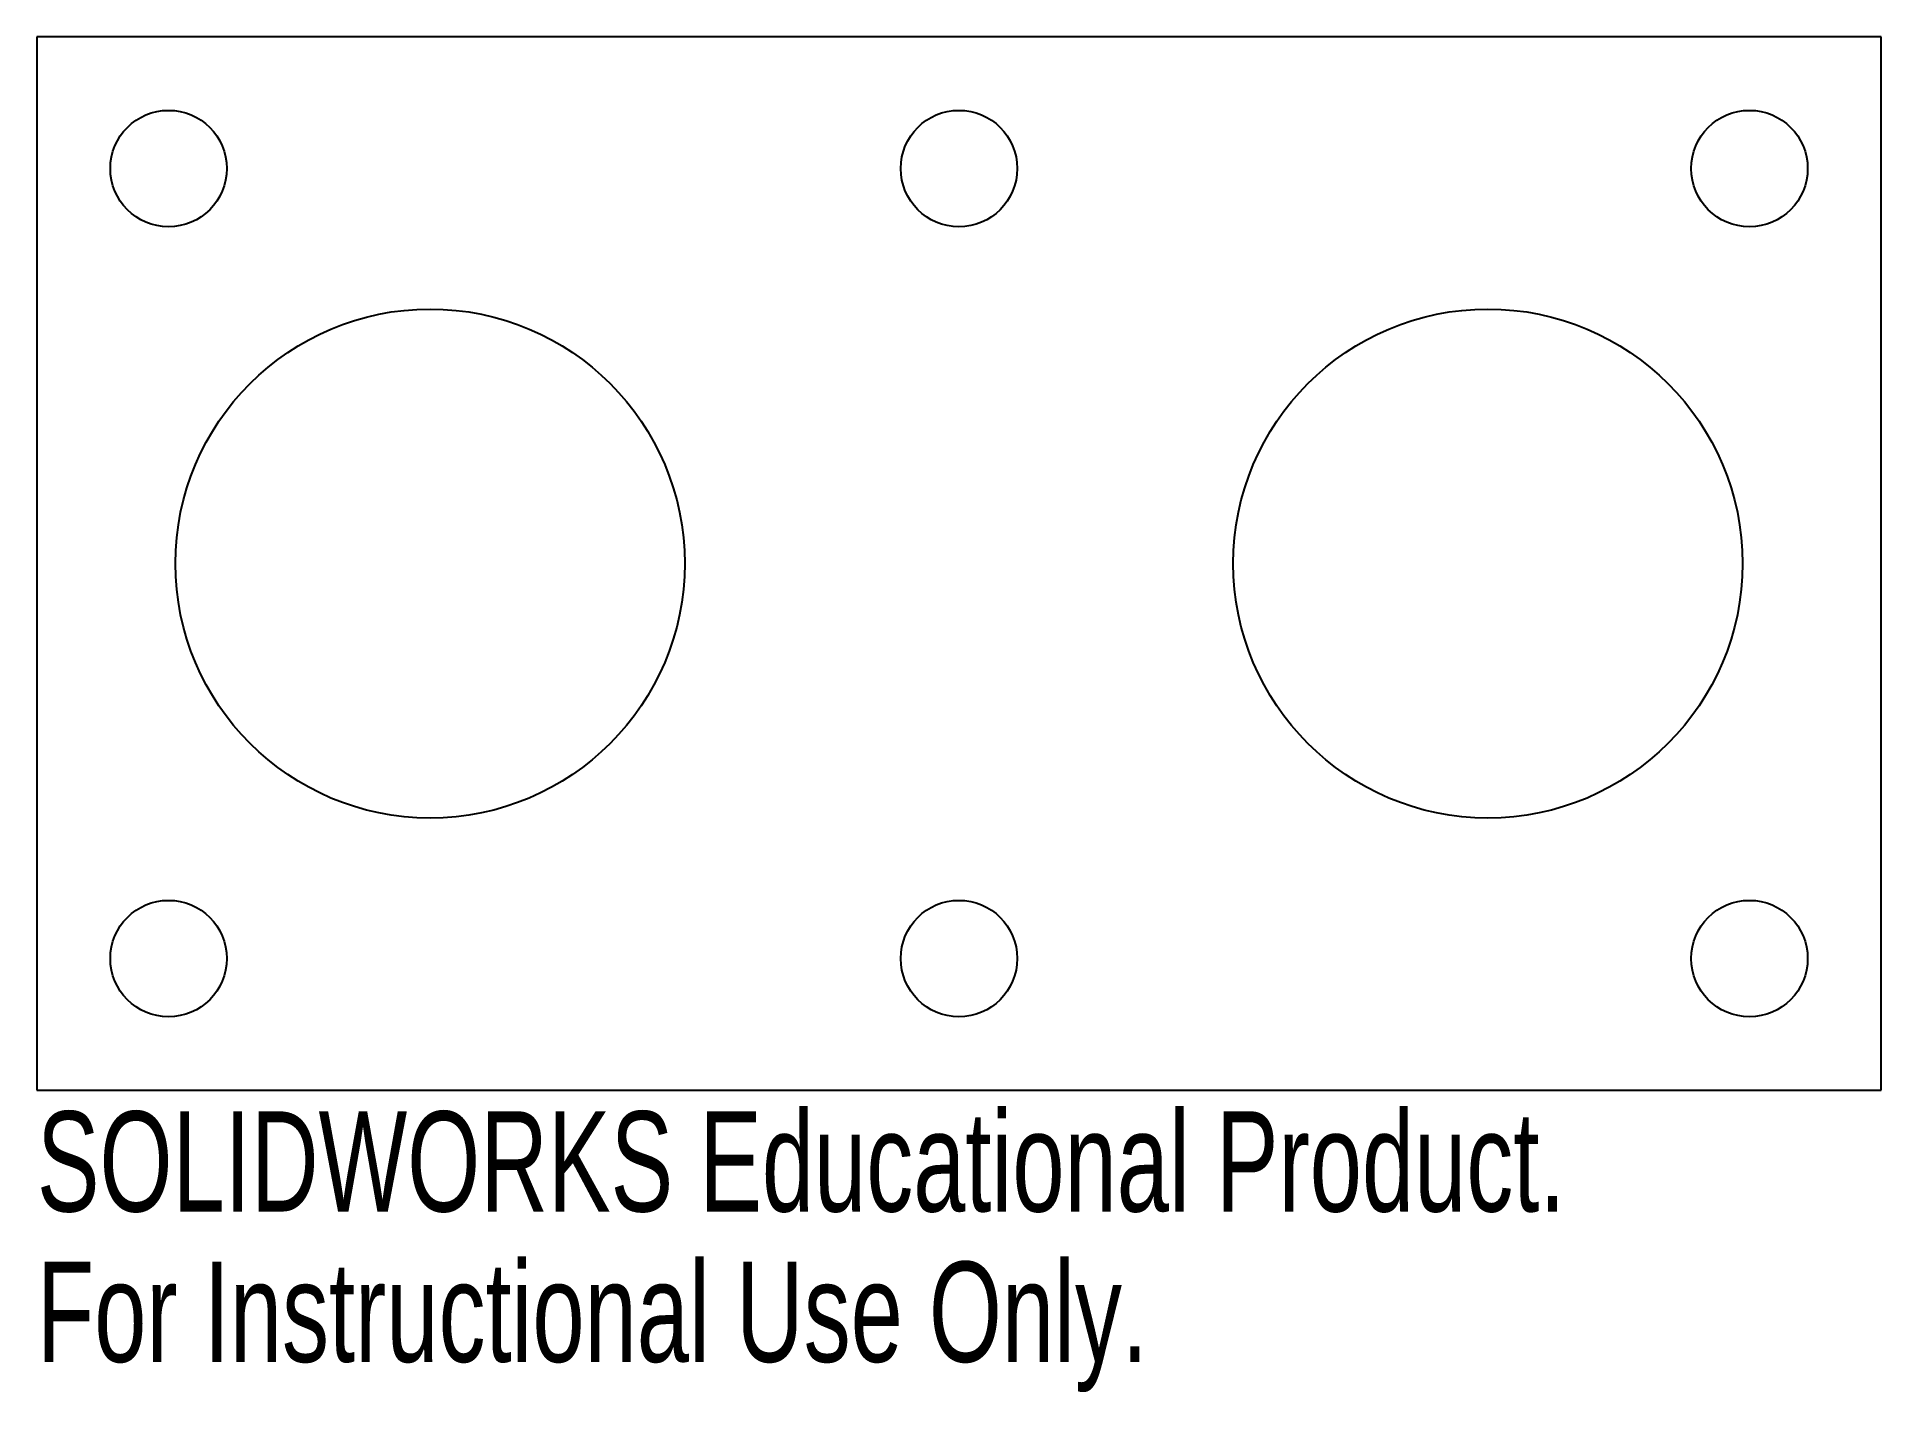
# Model space of a CAD drawing. Header units: inches. Extents: x -0.75 to 2.75, y -1.57 to 1.
import ezdxf

# ---------------------------------------------------------------- set-up
doc = ezdxf.new("R2010")
doc.units = ezdxf.units.IN
doc.header["$MEASUREMENT"] = 0
doc.layers.add('EDGES', color=7, linetype='Continuous')
doc.styles.add('SLDTEXTSTYLE0', font='TXT', dxfattribs={"width": 0.7})

msp = doc.modelspace()

# ---------------------------------------------------------------- linework, layer by layer
at = {"layer": 'EDGES'}
for p, q in [((-0.7462, 1), (-0.7462, -1)), ((2.7538, 1), (-0.7462, 1)), ((2.7538, -1), (2.7538, 1)), ((-0.7462, -1), (2.7538, -1))]:
    msp.add_line(p, q, dxfattribs=at)
for centre, radius in [((-0.4963, 0.75), 0.1105), ((1.0037, 0.75), 0.1105), ((2.5038, 0.75), 0.1105), ((0, 0), 0.4832), ((2.0075, 0), 0.4832), ((-0.4963, -0.75), 0.1105), ((1.0037, -0.75), 0.1105), ((2.5038, -0.75), 0.1105)]:
    msp.add_circle(centre, radius, dxfattribs=at)

# ---------------------------------------------------------------- texts
at = {"color": 7, "linetype": 'Continuous', "char_height": 0.1903, "attachment_point": 1, "style": 'SLDTEXTSTYLE0'}
for s, insert in [('SOLIDWORKS Educational Product.', (-0.7462, -1.0401)), ('For Instructional Use Only.', (-0.7462, -1.3256))]:
    msp.add_mtext(s, dxfattribs=dict(at, insert=insert))

doc.saveas('drawing.dxf')
